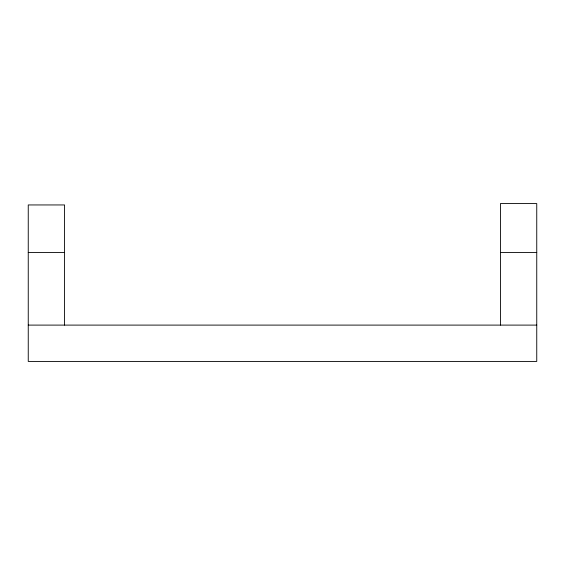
<?xml version="1.0" encoding="UTF-8"?>
<svg xmlns="http://www.w3.org/2000/svg" width="565" height="565" viewBox="0 0 565 565"><rect width="100%" height="100%" fill="white"/><g stroke="black" fill="none" stroke-linecap="round" stroke-linejoin="round"><path stroke-width="0.85" d="M28.25 252.456L64.572 252.456M500.428 252.456L536.75 252.456M28.25 325.101L536.75 325.101M500.428 325.101L500.428 203.577L536.75 203.577L536.75 361.423L28.25 361.423L28.25 204.947L64.572 204.947L64.572 325.101"/></g></svg>
